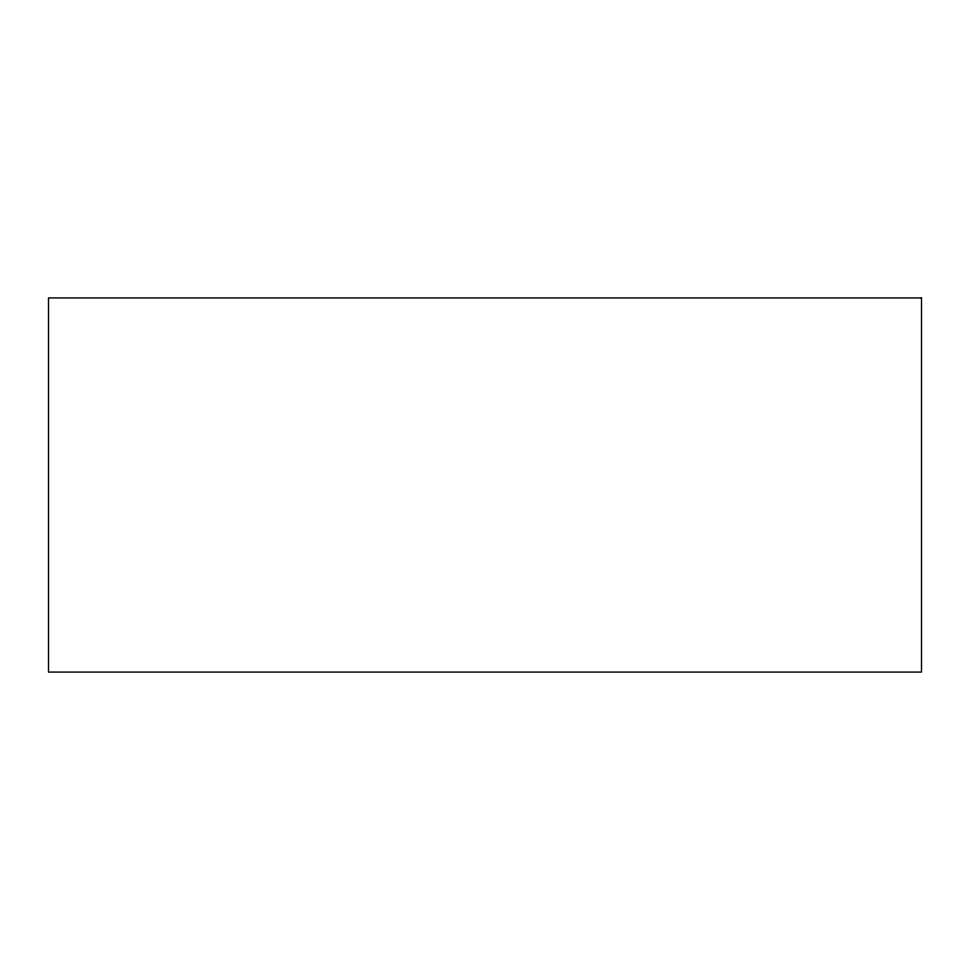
<?xml version="1.0" encoding="UTF-8"?>
<svg xmlns="http://www.w3.org/2000/svg" width="970" height="970" viewBox="0 0 970 970"><rect width="100%" height="100%" fill="white"/><g stroke="black" fill="none" stroke-linecap="round" stroke-linejoin="round"><path stroke-width="1.45" d="M921.5 297.923L48.5 297.923L48.5 672.077L921.5 672.077L921.5 297.923"/></g></svg>
